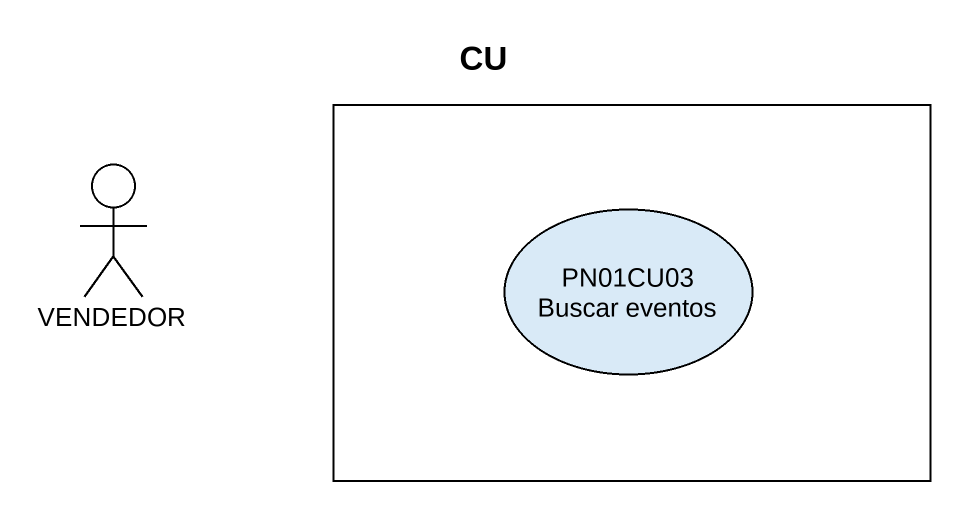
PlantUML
@startuml
title CU
actor VENDEDOR
rectangle " " as rectangle1 {
  usecase "PN01CU03 Buscar eventos" as PN01CU03_Buscar_eventos
}
@enduml
